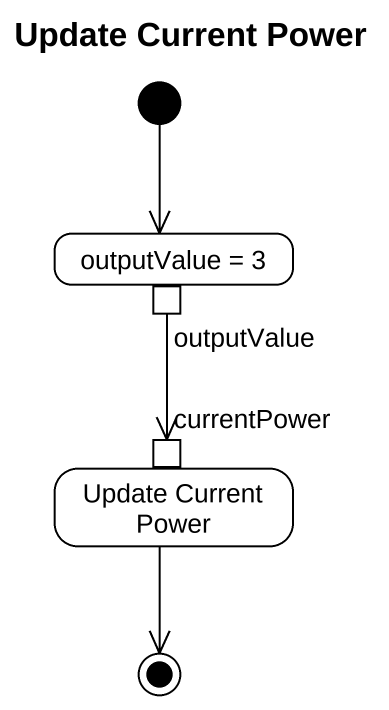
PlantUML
@startuml
title Update Current Power
hide empty description
state "outputValue = 3" as outputValue_3 {
  state outputValue <<outputPin>>
}
state "Update Current Power" as Update_Current_Power {
  state currentPower <<inputPin>>
}
[*] --> outputValue_3
outputValue --> currentPower
Update_Current_Power --> [*]
@enduml
